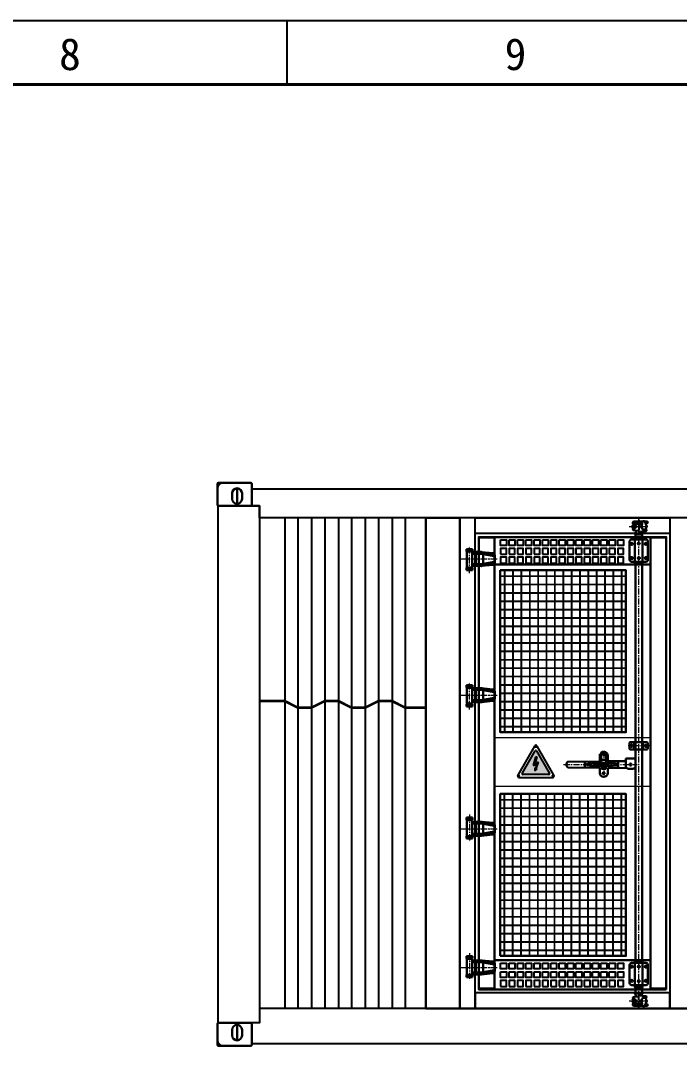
# Model space of a CAD drawing. Header units: millimetres. Extents: x 55614 to 110757, y -66981 to -47484.
# Drawn here: x 72626 to 76015, y -52785 to -47484 of the extents above; entities that cross this region are included whole.
import ezdxf

# ---------------------------------------------------------------- set-up
doc = ezdxf.new("R2010")
doc.units = ezdxf.units.MM
doc.linetypes.add('CENTER', pattern=[50.8, 31.75, -6.35, 6.35, -6.35])
doc.linetypes.add('HIDDEN', pattern=[9.525, 6.35, -3.175])
doc.layers.get('0').update_dxf_attribs({"lineweight": 15})
for name, color, linetype in [('02___PRT_ALL_AXES', 7, 'Continuous'), ('FORM', 7, 'Continuous'), ('LY_Partlib2', 7, 'Continuous')]:
    doc.layers.add(name, color=color, linetype=linetype)
for name, color, linetype, lineweight in [('AM_0', 7, 'Continuous', 30), ('AM_3', 6, 'HIDDEN', 15), ('AM_5', 3, 'Continuous', 15), ('AM_7', 4, 'CENTER', 15), ('THICK', 7, 'Continuous', 0)]:
    doc.layers.add(name, color=color, linetype=linetype, lineweight=lineweight)
doc.styles.add('KEHUA', font='STFANGSO.TTF')

# ---------------------------------------------------------------- blocks, each defined once
blk = doc.blocks.new('1')
at = {"layer": 'FORM', "color": 4}
blk.add_line((2086.627, 2977.084), (2086.627, 2972.057), dxfattribs=at)
at = {"layer": 'FORM', "color": 6}
blk.add_lwpolyline([(1805.08, 2977.084), (2227.4, 2977.084), (2227.4, 2678.443), (1805.08, 2678.443)], close=True, dxfattribs=at)
at = {"layer": 'FORM', "color": 8, "lineweight": 40}
blk.add_lwpolyline([(1810.107, 2683.471), (2222.372, 2683.471), (2222.372, 2972.057), (1810.107, 2972.057)], close=True, dxfattribs=at)
at = {"layer": 'FORM', "color": 4, "style": 'KEHUA'}
for s, p in [('8', (2068.687, 2973.19)), ('9', (2103.798, 2973.19))]:
    blk.add_text(s, height=2.514, dxfattribs=at).set_placement(p)
blk = doc.blocks.new('rehrehetreth')
at = {"linetype": 'ByBlock'}
h = blk.add_hatch(color=2, dxfattribs=at)
h.dxf.hatch_style = 1
edge = h.paths.add_edge_path()
edge.add_arc((99473.8, -259676.1), 4, 30, 150)
edge.add_line((99470.4, -259674.1), (99403.3, -259790.3))
edge.add_arc((99406.7, -259792.3), 4, 150, 270)
edge.add_line((99406.7, -259796.3), (99540.9, -259796.3))
edge.add_arc((99540.9, -259792.3), 4, 270, 30)
edge.add_line((99544.4, -259790.3), (99477.3, -259674.1))
h.paths.add_polyline_path([(99480.2, -259707.5), (99471.5, -259707.5), (99460.2, -259749.6), (99479.8, -259743.7), (99472.4, -259766), (99469, -259762.4), (99469.1, -259778), (99480.8, -259767.1), (99475.1, -259767.1), (99487.4, -259733.6), (99469.6, -259741.6)], flags=16)
at = {"layer": '02___PRT_ALL_AXES', "linetype": 'Continuous'}
for p, q in [((99466.9, -259650.1), (99380.7, -259799.3)), ((99403.3, -259790.3), (99470.4, -259674.1)), ((99477.3, -259674.1), (99544.4, -259790.3)), ((99566.9, -259799.3), (99480.7, -259650.1)), ((99471.5, -259707.5), (99460.2, -259749.6)), ((99469.6, -259741.6), (99480.2, -259707.5)), ((99480.2, -259707.5), (99471.5, -259707.5)), ((99460.2, -259749.6), (99479.8, -259743.7)), ((99472.4, -259766), (99469, -259762.4)), ((99469, -259762.4), (99469.1, -259778)), ((99469.1, -259778), (99480.8, -259767.1)), ((99487.4, -259733.6), (99469.6, -259741.6)), ((99479.8, -259743.7), (99472.4, -259766)), ((99475.1, -259767.1), (99487.4, -259733.6)), ((99480.8, -259767.1), (99475.1, -259767.1)), ((99387.7, -259811.3), (99560, -259811.3)), ((99540.9, -259796.3), (99406.7, -259796.3))]:
    blk.add_line(p, q, dxfattribs=at)
for centre in [(99473.8, -259653.2), (99386.3, -259803.3), (99561.3, -259803.3)]:
    blk.add_circle(centre, 3.1, dxfattribs=at)
for centre, radius, start, end in [((99473.8, -259654.1), 8, 30, 150), ((99473.8, -259676.1), 4, 30, 150), ((99387.7, -259803.3), 8, 150, 270), ((99406.7, -259792.3), 4, 150, 270), ((99540.9, -259792.3), 4, 270, 30), ((99560, -259803.3), 8, 270, 30)]:
    blk.add_arc(centre, radius, start, end, dxfattribs=at)
blk = doc.blocks.new('A$Ce09861e0')
at = {"layer": 'AM_0'}
for p, q in [((29.1, 124.3), (59.1, 124.3)), ((29.1, 124.3), (29.1, 112.3)), ((29.1, 112.3), (59.1, 112.3)), ((29.1, 111.3), (59.1, 111.3)), ((30.1, 110.3), (30.1, 31.3)), ((58.1, 110.3), (58.1, 31.3)), ((59.1, 124.3), (59.1, 112.3)), ((59.6, 109.6), (104.3, 109.6)), ((77.6, 38.1), (77.6, 109.2)), ((164.2, 103.3), (106.2, 109.5)), ((162.3, 99), (106.9, 109.3)), ((114.5, 39.5), (114.5, 107.5)), ((56.8, 100.3), (102.7, 100.3)), ((58.2, 48.2), (58.2, 99)), ((170.7, 88), (106.1, 100)), ((170.7, 59.1), (106.1, 47.1)), ((169.9, 88.2), (169.9, 89.9)), ((169.9, 57.2), (169.9, 59)), ((174.5, 55.3), (174.5, 91.8)), ((29.1, 30.3), (59.1, 30.3)), ((29.1, 29.3), (59.1, 29.3)), ((29.1, 27.8), (59.1, 27.8)), ((29.1, 15.8), (29.1, 27.8)), ((29.1, 15.8), (59.1, 15.8)), ((56.8, 46.8), (102.7, 46.8)), ((59.1, 15.8), (59.1, 27.8)), ((59.6, 37.6), (103.6, 37.6)), ((164.2, 43.9), (106.2, 37.7)), ((162.3, 48.2), (106.9, 37.9))]:
    blk.add_line(p, q, dxfattribs=at)
for centre, radius, start, end in [((31.1, 110.3), 1, 90, 180), ((57.1, 110.3), 1, 0, 90), ((59.6, 111), 1.38, 180, 270), ((103.6, 91.1), 18.5, 79.4792, 90), ((104.3, 91.1), 18.5, 83.9115, 90), ((56.8, 99), 1.38, 90, 180), ((59.6, 99), 1.38, 90, 180), ((102.7, 81.9), 18.5, 79.4792, 90), ((160.7, 89.9), 9.23, 0, 79.4792), ((160.7, 57.2), 9.23, 280.5208, 0), ((163, 91.8), 11.5, 0, 83.9115), ((163, 55.3), 11.5, 276.0885, 0), ((169.9, 83.5), 4.62, 0, 79.4792), ((169.9, 63.7), 4.62, 280.5208, 0), ((31.1, 31.3), 1, 180, 270), ((56.8, 48.2), 1.38, 180, 270), ((57.1, 31.3), 1, 270, 0), ((59.6, 48.2), 1.38, 180, 270), ((59.6, 36.2), 1.38, 90, 180), ((102.7, 65.3), 18.5, 270, 280.5208), ((103.6, 56), 18.5, 270, 280.5208), ((104.3, 56), 18.5, 270, 276.0885)]:
    blk.add_arc(centre, radius, start, end, dxfattribs=at)
at = {"layer": 'AM_7'}
for p, q in [((44.1, 0), (44.1, 140.2)), ((0, 73.6), (189.4, 73.6)), ((2.3, 73.6), (191.7, 73.6))]:
    blk.add_line(p, q, dxfattribs=at)

msp = doc.modelspace()

# ---------------------------------------------------------------- linework, layer by layer
at = {"lineweight": -3}
for points in [[(75965.371, -50121.855), (74965.37, -50121.855), (74965.37, -50041.855), (75965.371, -50041.855)], [(75965.371, -50121.855), (74965.37, -50121.855), (74965.37, -50041.855), (75965.371, -50041.855)], [(76065.371, -50041.855), (75965.371, -50041.855), (75965.371, -52563.855), (76065.371, -52563.855)], [(74965.37, -52563.855), (75965.371, -52563.855), (75965.371, -52483.855), (74965.37, -52483.855)]]:
    msp.add_lwpolyline(points, close=True, dxfattribs=at)
at = {"layer": 'AM_0'}
for p, q in [((73739.872, -49884.855), (73739.872, -49973.855)), ((75775.31, -50078.345), (75773.216, -50088.593)), ((75773.336, -50090.001), (75775.185, -50094.748)), ((75776.321, -50063.378), (75776.321, -50070.911)), ((75782.025, -50068.866), (75777.559, -50071.629)), ((75791.599, -50080.005), (75778.044, -50073.626)), ((75782.237, -50063.977), (75778.197, -50061.851)), ((75778.41, -50072.267), (75816.262, -50072.267)), ((75778.853, -50060.415), (75826.312, -50060.415)), ((75779.676, -50076.307), (75788.918, -50081.463)), ((75783.513, -50063.551), (75808.394, -50063.551)), ((75783.513, -50069.078), (75808.394, -50069.078)), ((75790.439, -50088.662), (75790.486, -50083.912)), ((75793.321, -50088.912), (75793.321, -50082.719)), ((75810.095, -50063.551), (75815.837, -50061.638)), ((75810.308, -50069.078), (75816.688, -50071.204)), ((75817.322, -50082.825), (75817.322, -50088.797)), ((75819.18, -50080.051), (75822.75, -50078.582)), ((75824.394, -50098.322), (75822.443, -50086.937)), ((75826.347, -50060.238), (75822.529, -50079.709)), ((75829.291, -50057.815), (75834.776, -50057.815)), ((75846.205, -50081.742), (75837.569, -50059.72)), ((75837.842, -50060.415), (75849.322, -50060.415)), ((75841.88, -50070.712), (75850.464, -50067.18)), ((75842.444, -50098.64), (75846.358, -50084.941)), ((75852.322, -50063.415), (75852.322, -50064.405)), ((75776.321, -50100.719), (75776.321, -50102.252)), ((75777.087, -50095.616), (75788.028, -50091.709)), ((75791.599, -50091.626), (75778.044, -50098.005)), ((75790.852, -50107.11), (75778.853, -50105.215)), ((75786.371, -50140.115), (75826.371, -50140.115)), ((75786.371, -50140.115), (75786.371, -50151.115)), ((75792.931, -50111.658), (75786.971, -50121.237)), ((75790.321, -50126.816), (75787.965, -50125.389)), ((75789.321, -50126.816), (75823.322, -50126.816)), ((75789.371, -50126.815), (75789.371, -50140.115)), ((75789.591, -50123.816), (75822.931, -50123.816)), ((75802.532, -50105.849), (75795.321, -50107.816)), ((75806.322, -50108.743), (75806.322, -50109.816)), ((75809.322, -50112.816), (75818.553, -50112.816)), ((75823.541, -50093.345), (75819.191, -50091.576)), ((75824.836, -50121.12), (75821.141, -50117.037)), ((75824.166, -50125.699), (75822.322, -50126.815)), ((75844.225, -50109.167), (75822.963, -50112.051)), ((75823.371, -50126.815), (75823.371, -50140.115)), ((75826.371, -50140.115), (75826.371, -50151.115)), ((75827.351, -50100.816), (75839.559, -50100.816)), ((75844.953, -50102.055), (75841.831, -50100.785)), ((75846.822, -50104.834), (75846.822, -50106.195)), ((75759.371, -50162.615), (75759.371, -50256.915)), ((75769.371, -50152.615), (75843.371, -50152.615)), ((75786.371, -50151.115), (75826.371, -50151.115)), ((75786.371, -50152.615), (75786.371, -50266.915)), ((75789.371, -50151.115), (75789.371, -50152.615)), ((75823.371, -50151.115), (75823.371, -50152.615)), ((75826.371, -50152.615), (75826.371, -50266.915)), ((75853.371, -50162.615), (75853.371, -50256.915)), ((75063.37, -50281.055), (75867.371, -50281.055)), ((75769.371, -50266.915), (75843.371, -50266.915)), ((75786.371, -50268.415), (75826.371, -50268.415)), ((75786.371, -50268.415), (75826.371, -50268.415)), ((75786.371, -50268.415), (75786.371, -50279.415)), ((75786.371, -50279.415), (75826.371, -50279.415)), ((75789.371, -50266.915), (75789.371, -50268.415)), ((75823.371, -50266.915), (75823.371, -50268.415)), ((75826.371, -50268.415), (75826.371, -50279.415)), ((75758.371, -51199.36), (75758.371, -51227.36)), ((75847.371, -51194.36), (75763.371, -51194.36)), ((75783.471, -51194.36), (75783.471, -51232.36)), ((75827.271, -51194.36), (75827.271, -51232.36)), ((75852.371, -51199.36), (75852.371, -51227.36)), ((75605.427, -51256.058), (75605.427, -51293.546)), ((75605.427, -51256.058), (75613.427, -51256.058)), ((75613.427, -51248.107), (75613.427, -51292.273)), ((75638.427, -51252.855), (75638.427, -51292.273)), ((75847.371, -51232.36), (75763.371, -51232.36)), ((75779.471, -51209.36), (75779.471, -51217.36)), ((75783.471, -51210.432), (75779.471, -51209.36)), ((75783.471, -51216.289), (75779.471, -51217.36)), ((75831.271, -51209.36), (75827.271, -51210.432)), ((75831.271, -51217.36), (75827.271, -51216.289)), ((75831.271, -51209.36), (75831.271, -51217.36)), ((75441.265, -51295.731), (75605.427, -51293.546)), ((75529.527, -51295.355), (75529.527, -51325.355)), ((75565.873, -51303.579), (75537.45, -51307.132)), ((75565.873, -51303.579), (75613.427, -51303.579)), ((75589.527, -51295.355), (75589.527, -51303.579)), ((75613.427, -51292.273), (75602.896, -51305.401)), ((75605.427, -51261.058), (75613.427, -51261.058)), ((75614.527, -51285.355), (75637.327, -51285.355)), ((75638.427, -51292.273), (75648.958, -51305.401)), ((75638.427, -51303.579), (75675.505, -51303.579)), ((75646.427, -51260.855), (75646.427, -51293)), ((75646.427, -51293), (75739.027, -51291.767)), ((75659.527, -51295.355), (75659.527, -51303.579)), ((75675.505, -51303.579), (75699.36, -51306.37)), ((75699.527, -51295.355), (75699.527, -51325.355)), ((75739.027, -51279.355), (75790.027, -51279.355)), ((75739.027, -51279.355), (75739.027, -51316.355)), ((75441.298, -51325.355), (75605.427, -51327.171)), ((75565.873, -51317.132), (75537.45, -51313.579)), ((75565.873, -51317.132), (75614.527, -51317.132)), ((75589.527, -51317.132), (75589.527, -51325.355)), ((75605.427, -51353.255), (75605.427, -51327.171)), ((75614.527, -51315.355), (75637.327, -51315.355)), ((75614.527, -51315.355), (75614.527, -51331.646)), ((75614.527, -51320.355), (75637.327, -51320.355)), ((75614.527, -51331.646), (75637.327, -51331.646)), ((75637.327, -51315.355), (75637.327, -51331.646)), ((75637.327, -51317.132), (75675.505, -51317.132)), ((75646.427, -51353.255), (75646.427, -51327.624)), ((75646.427, -51327.624), (75745.536, -51328.72)), ((75659.527, -51317.132), (75659.527, -51325.355)), ((75675.505, -51317.132), (75699.36, -51314.34)), ((75754.027, -51331.355), (75775.027, -51331.355)), ((75786.371, -52317.515), (75826.371, -52317.515)), ((75786.371, -52328.515), (75786.371, -52317.515)), ((75826.371, -52328.515), (75826.371, -52317.515)), ((75759.371, -52434.315), (75759.371, -52340.015)), ((75769.371, -52330.015), (75843.371, -52330.015)), ((75786.371, -52328.515), (75826.371, -52328.515)), ((75786.371, -52444.315), (75786.371, -52330.015)), ((75789.371, -52330.015), (75789.371, -52328.515)), ((75823.371, -52330.015), (75823.371, -52328.515)), ((75826.371, -52444.315), (75826.371, -52330.015)), ((75853.371, -52434.315), (75853.371, -52340.015)), ((75769.371, -52444.315), (75843.371, -52444.315)), ((75786.371, -52445.815), (75826.371, -52445.815)), ((75786.371, -52456.815), (75786.371, -52445.815)), ((75786.371, -52456.815), (75826.371, -52456.815)), ((75789.371, -52445.815), (75789.371, -52444.315)), ((75789.371, -52483.815), (75789.371, -52456.815)), ((75823.371, -52445.815), (75823.371, -52444.315)), ((75823.371, -52483.815), (75823.371, -52456.815)), ((75826.371, -52456.815), (75826.371, -52445.815)), ((75775.31, -52532.286), (75773.216, -52522.037)), ((75773.336, -52520.629), (75775.185, -52515.882)), ((75776.321, -52509.911), (75776.321, -52508.378)), ((75777.087, -52515.014), (75788.028, -52518.922)), ((75791.599, -52519.005), (75778.044, -52512.626)), ((75790.852, -52503.521), (75778.853, -52505.415)), ((75779.676, -52534.324), (75788.918, -52529.168)), ((75792.931, -52498.973), (75786.971, -52489.393)), ((75790.321, -52483.815), (75787.965, -52485.242)), ((75789.321, -52483.815), (75823.322, -52483.815)), ((75789.591, -52486.815), (75822.931, -52486.815)), ((75790.439, -52521.969), (75790.486, -52526.719)), ((75793.321, -52521.719), (75793.321, -52527.911)), ((75802.532, -52504.781), (75795.321, -52502.815)), ((75806.322, -52501.887), (75806.322, -52500.815)), ((75809.322, -52497.815), (75818.553, -52497.815)), ((75817.322, -52527.806), (75817.322, -52521.834)), ((75823.541, -52517.285), (75819.191, -52519.055)), ((75824.836, -52489.511), (75821.141, -52493.594)), ((75824.166, -52484.932), (75822.322, -52483.815)), ((75824.394, -52512.308), (75822.443, -52523.693)), ((75844.225, -52501.463), (75822.963, -52498.58)), ((75827.351, -52509.815), (75839.559, -52509.815)), ((75846.205, -52528.889), (75837.569, -52550.911)), ((75844.953, -52508.575), (75841.831, -52509.845)), ((75842.444, -52511.991), (75846.358, -52525.69)), ((75846.822, -52505.797), (75846.822, -52504.436)), ((75776.321, -52547.252), (75776.321, -52539.719)), ((75782.025, -52541.765), (75777.559, -52539.001)), ((75791.599, -52530.626), (75778.044, -52537.005)), ((75782.237, -52546.654), (75778.197, -52548.78)), ((75778.41, -52538.364), (75816.262, -52538.364)), ((75778.853, -52550.216), (75826.312, -52550.216)), ((75783.513, -52541.552), (75808.394, -52541.552)), ((75783.513, -52547.079), (75808.394, -52547.079)), ((75810.095, -52547.079), (75815.837, -52548.992)), ((75810.308, -52541.552), (75816.688, -52539.426)), ((75819.18, -52530.58), (75822.75, -52532.049)), ((75826.347, -52550.393), (75822.529, -52530.921)), ((75829.291, -52552.816), (75834.776, -52552.816)), ((75837.842, -52550.216), (75849.322, -52550.216)), ((75841.88, -52539.919), (75850.464, -52543.451)), ((75852.322, -52547.215), (75852.322, -52546.225)), ((73739.872, -52732.855), (73739.872, -52643.855))]:
    msp.add_line(p, q, dxfattribs=at)
for points in [[(73644.372, -49978.855, -0.41421356), (73638.372, -49972.855), (73638.372, -49866.855, -0.41421356), (73644.372, -49860.855), (73810.372, -49860.855, -0.41421356), (73816.372, -49866.855), (73816.372, -49972.855, -0.41421356), (73810.372, -49978.855)], [(73714.372, -49914.855, -1), (73765.372, -49914.855), (73765.372, -49943.355, -1), (73714.372, -49943.355)], [(73644.372, -52638.855, 0.41421356), (73638.372, -52644.855), (73638.372, -52750.855, 0.41421356), (73644.372, -52756.855), (73810.372, -52756.855, 0.41421356), (73816.372, -52750.855), (73816.372, -52644.855, 0.41421356), (73810.372, -52638.855)], [(73714.372, -52702.855, 1), (73765.372, -52702.855), (73765.372, -52674.355, 1), (73714.372, -52674.355)]]:
    msp.add_lwpolyline(points, format="xyb", close=True, dxfattribs=at)
for points in [[(74885.371, -50041.855), (74710.371, -50041.855), (74710.371, -52563.855), (74885.371, -52563.855)], [(75063.37, -50142.855), (74983.37, -50142.855), (74983.37, -50139.855), (75063.37, -50139.855)], [(75063.37, -52461.855), (74983.37, -52461.855), (74983.37, -50142.855), (75063.37, -50142.855)], [(75867.371, -50139.855), (75063.37, -50139.855), (75063.37, -50281.055), (75867.371, -50281.055)], [(75947.371, -50142.855), (75867.371, -50142.855), (75867.371, -50139.855), (75947.371, -50139.855)], [(75947.371, -50142.855), (75867.371, -50142.855), (75867.371, -50139.855), (75947.371, -50139.855)], [(75947.371, -52461.855), (75867.371, -52461.855), (75867.371, -50142.855), (75947.371, -50142.855)], [(75789.371, -50279.415), (75823.371, -50279.415), (75823.371, -52317.515), (75789.371, -52317.515)], [(75093.37, -50310.855), (75740.371, -50310.855), (75740.371, -51143.855), (75093.37, -51143.855)], [(75093.37, -52293.855), (75740.371, -52293.855), (75740.371, -51460.855), (75093.37, -51460.855)], [(75867.371, -52315.855), (75063.37, -52315.855), (75063.37, -52465.855), (75867.371, -52465.855)], [(75063.37, -52465.855), (74983.37, -52465.855), (74983.37, -52461.855), (75063.37, -52461.855)], [(75947.371, -52465.855), (75867.371, -52465.855), (75867.371, -52461.855), (75947.371, -52461.855)], [(75947.371, -52465.855), (75867.371, -52465.855), (75867.371, -52461.855), (75947.371, -52461.855)]]:
    msp.add_lwpolyline(points, close=True, dxfattribs=at)
for centre, radius in [((75769.871, -50174.915), 5.25), ((75806.371, -50172.915), 5.25), ((75842.871, -50174.915), 5.25), ((75769.871, -50247.915), 5.25), ((75806.371, -50247.915), 5.25), ((75842.871, -50247.915), 5.25), ((75625.927, -51256.355), 5), ((75768.871, -51213.36), 5.5), ((75841.871, -51213.36), 5.5), ((75764.527, -51310.355), 5), ((75625.927, -51354.755), 5), ((75769.871, -52349.015), 5.25), ((75806.371, -52349.015), 5.25), ((75842.871, -52349.015), 5.25), ((75769.871, -52422.015), 5.25), ((75806.371, -52424.015), 5.25), ((75842.871, -52422.015), 5.25)]:
    msp.add_circle(centre, radius, dxfattribs=at)
for centre, radius, start, end in [((73668.372, -49890.855), 30, 90, 180), ((75775.665, -50089.094), 2.5, 168.449023, 201.282296), ((75778.249, -50078.946), 3, 61.60685, 168.4494), ((75779.321, -50063.378), 3, 98.97256, 180.0002), ((75779.321, -50070.911), 3, 180.0001, 244.7988), ((75787.146, -50088.533), 3.295, 285.519163, 357.766973), ((75787.492, -50084.102), 3, 3.632963, 61.60685), ((75790.321, -50082.719), 3, 0, 64.79884), ((75790.321, -50088.912), 3, 295.201, 0), ((75820.322, -50082.825), 3, 112.3639, 180.0002), ((75820.322, -50088.797), 3, 180.0001, 247.8644), ((75812.86, -50066.527), 6.805, 325.657813, 42.135546), ((75842.155, -50083.558), 20, 168.9064, 189.7274), ((75829.291, -50060.815), 3, 90.00008, 168.9065), ((75834.776, -50060.815), 3, 21.41293, 90.00008), ((75841.55, -50083.567), 5, 344.054535, 21.413092), ((75849.322, -50063.415), 3, 0, 90.00008), ((75849.322, -50064.405), 3, 292.3635, 0), ((75776.582, -50094.204), 1.5, 201.282296, 289.654588), ((75779.321, -50100.719), 3, 115.2013, 180.0002), ((75779.321, -50102.252), 3, 180.0001, 261.0275), ((75789.519, -50122.822), 3, 148.1137, 238.8013), ((75790.384, -50110.073), 3, 328.1136, 81.0274), ((75803.322, -50108.743), 3, 0, 105.2552), ((75809.322, -50109.816), 3, 180.0001, 269.9999), ((75823.366, -50115.024), 3, 97.7219, 222.1418), ((75822.612, -50123.133), 3, 301.1988, 42.1417), ((75827.351, -50097.815), 3, 189.7276, 269.9999), ((75839.559, -50097.815), 3, 269.9999, 344.0544), ((75843.822, -50106.195), 3, 277.7217, 0), ((75843.822, -50104.834), 3, 0, 67.8647), ((75769.371, -50162.615), 10, 90.0001, 179.9999), ((75843.371, -50162.615), 10, 0, 90.0002), ((75769.371, -50256.915), 10, 179.9998, 270.00002), ((75843.371, -50256.915), 10, 269.99992, 0), ((75763.371, -51199.36), 5, 89.99992, 180), ((75847.371, -51199.36), 5, 359.9999, 89.99992), ((75625.927, -51264.355), 20.5, 0, 127.572), ((75625.927, -51256.355), 12.5, 0, 180.0002), ((75763.371, -51227.36), 5, 180, 270.0001), ((75847.371, -51227.36), 5, 270.0001, 359.9999), ((75454.527, -51310.355), 20, 131.4097, 228.5903), ((75606.349, -51316.147), 11.287, 51.165186, 107.812645), ((75608.879, -51312.927), 11.287, 51.165186, 107.812645), ((75625.927, -51294.23), 18.125, 226.3971, 313.6028), ((75626.184, -51280.401), 21.288, 235.62456, 304.37544), ((75623.268, -51305.863), 7.512, 166.699891, 205.663234), ((75628.586, -51305.863), 7.512, 334.336766, 13.300109), ((75642.975, -51312.927), 11.287, 72.187355, 128.834814), ((75645.505, -51316.147), 11.287, 72.187355, 128.834814), ((75625.927, -51353.255), 20.5, 180.0001, 0), ((75754.027, -51316.355), 15, 180.0001, 270), ((75775.027, -51316.355), 15, 269.9999, 0), ((75769.371, -52340.015), 10, 89.99998, 180.0002), ((75843.371, -52340.015), 10, 0, 90.00008), ((75769.371, -52434.315), 10, 180.0001, 269.9999), ((75843.371, -52434.315), 10, 269.9998, 0), ((75775.665, -52521.537), 2.5, 158.717704, 191.550977), ((75776.582, -52516.427), 1.5, 70.345412, 158.717704), ((75779.321, -52508.378), 3, 98.9725, 179.9999), ((75779.321, -52509.911), 3, 179.9998, 244.7987), ((75789.519, -52487.808), 3, 121.1987, 211.8863), ((75787.146, -52522.097), 3.295, 2.233027, 74.480837), ((75787.492, -52526.529), 3, 298.39315, 356.367037), ((75790.384, -52500.557), 3, 278.9726, 31.8864), ((75790.321, -52521.719), 3, 0, 64.799), ((75790.321, -52527.911), 3, 295.20116, 0), ((75803.322, -52501.887), 3, 254.7448, 0), ((75809.322, -52500.815), 3, 90.0001, 179.9999), ((75820.322, -52521.834), 3, 112.1356, 179.9999), ((75820.322, -52527.806), 3, 179.9998, 247.6361), ((75823.366, -52495.607), 3, 137.8582, 262.2781), ((75842.155, -52527.073), 20, 170.2726, 191.0936), ((75822.612, -52487.498), 3, 317.8583, 58.8012), ((75827.351, -52512.815), 3, 90.0001, 170.2724), ((75839.559, -52512.815), 3, 15.9456, 90.0001), ((75843.822, -52504.436), 3, 0, 82.2783), ((75843.822, -52505.797), 3, 292.1353, 0), ((75841.55, -52527.063), 5, 338.586908, 15.945465), ((75778.249, -52531.685), 3, 191.5506, 298.39315), ((75779.321, -52539.719), 3, 115.2012, 179.9999), ((75779.321, -52547.252), 3, 179.9998, 261.02744), ((75812.86, -52544.103), 6.805, 317.864454, 34.342187), ((75829.291, -52549.816), 3, 191.0935, 269.99992), ((75834.776, -52549.816), 3, 269.99992, 338.58707), ((75849.322, -52547.215), 3, 269.99992, 0), ((75849.322, -52546.225), 3, 0, 67.6365), ((73668.372, -52726.855), 30, 180, 270)]:
    msp.add_arc(centre, radius, start, end, dxfattribs=at)
for p in [(75806.322, -50126.816), (75823.371, -50279.415), (75823.371, -52317.515), (75806.322, -52483.815)]:
    msp.add_point(p, dxfattribs=at)
at = {"layer": 'AM_3'}
for p, q in [((75804.371, -50050.815), (75808.371, -50050.815)), ((75804.371, -50050.815), (75804.371, -50125.578)), ((75804.371, -52559.815), (75804.371, -52485.052)), ((75808.371, -52559.815), (75808.371, -52484.706)), ((75804.371, -52559.815), (75808.371, -52559.815))]:
    msp.add_line(p, q, dxfattribs=at)
msp.add_lwpolyline([(75808.371, -50050.815), (75808.371, -50125.924)], dxfattribs=at)
at = {"layer": 'AM_7'}
for p, q in [((75757.164, -50085.815), (75854.931, -50085.815)), ((75806.371, -52569.815), (75806.371, -50040.815)), ((75761.071, -50174.915), (75780.39, -50174.915)), ((75769.871, -50165.702), (75769.871, -50184.022)), ((75797.378, -50172.915), (75815.031, -50172.915)), ((75831.353, -50174.915), (75853.371, -50174.915)), ((75842.871, -50166.369), (75842.871, -50183.689)), ((75761.737, -50247.915), (75779.391, -50247.915)), ((75769.871, -50238.316), (75769.871, -50257.635)), ((75797.378, -50247.915), (75817.03, -50247.915)), ((75834.017, -50247.915), (75851.338, -50247.915)), ((75842.871, -50238.982), (75842.871, -50256.969)), ((75768.871, -51202.11), (75768.871, -51223.86)), ((75841.871, -51204.36), (75841.871, -51223.36)), ((75634.027, -51256.355), (75617.777, -51256.355)), ((75634.03, -51256.355), (75617.78, -51256.355)), ((75625.927, -51245.105), (75625.927, -51363.919)), ((75625.93, -51245.105), (75625.93, -51363.919)), ((75860.371, -51213.36), (75752.371, -51213.36)), ((75419.523, -51310.355), (75797.3, -51310.355)), ((75764.527, -51300.355), (75764.527, -51320.355)), ((75764.53, -51300.355), (75764.53, -51320.355)), ((75615.927, -51354.755), (75635.927, -51354.755)), ((75615.93, -51354.755), (75635.93, -51354.755)), ((75761.737, -52349.015), (75779.391, -52349.015)), ((75769.871, -52358.614), (75769.871, -52339.295)), ((75797.378, -52349.015), (75817.03, -52349.015)), ((75834.017, -52349.015), (75851.338, -52349.015)), ((75842.871, -52357.948), (75842.871, -52339.961)), ((75761.071, -52422.015), (75780.39, -52422.015)), ((75769.871, -52431.228), (75769.871, -52412.908)), ((75831.353, -52422.015), (75853.371, -52422.015)), ((75842.871, -52430.561), (75842.871, -52413.241)), ((75797.378, -52424.015), (75815.031, -52424.015)), ((75757.164, -52524.815), (75854.931, -52524.815))]:
    msp.add_line(p, q, dxfattribs=at)
at = {"layer": 'THICK', "lineweight": -3}
for p, q in [((73984.871, -50041.855), (73984.871, -52563.855)), ((74052.513, -50041.855), (74052.513, -52563.855)), ((74122.871, -50041.855), (74122.871, -52563.855)), ((74190.871, -50041.855), (74190.871, -52563.855)), ((74260.871, -50041.855), (74260.871, -52563.855)), ((74328.871, -50041.855), (74328.871, -52563.855)), ((74398.871, -50041.855), (74398.871, -52563.855)), ((74466.871, -50041.855), (74466.871, -52563.855)), ((74536.871, -50041.855), (74536.871, -52563.855)), ((74604.871, -50041.855), (74604.871, -52563.855))]:
    msp.add_line(p, q, dxfattribs=at)
at = {"layer": 'THICK', "color": 0}
for p, q in [((75093.37, -50338.855), (75740.371, -50338.855)), ((75093.37, -50341.855), (75740.371, -50341.855)), ((75114.37, -50310.855), (75114.37, -51143.855)), ((75117.37, -50310.855), (75117.37, -51143.855)), ((75157.37, -50310.855), (75157.37, -51143.855)), ((75160.37, -50310.855), (75160.37, -51143.855)), ((75200.37, -50310.855), (75200.37, -51143.855)), ((75203.37, -50310.855), (75203.37, -51143.855)), ((75243.37, -50310.855), (75243.37, -51143.855)), ((75246.37, -50310.855), (75246.37, -51143.855)), ((75286.37, -50310.855), (75286.37, -51143.855)), ((75289.37, -50310.855), (75289.37, -51143.855)), ((75329.37, -50310.855), (75329.37, -51143.855)), ((75332.37, -50310.855), (75332.37, -51143.855)), ((75372.37, -50310.855), (75372.37, -51143.855)), ((75375.37, -50310.855), (75375.37, -51143.855)), ((75415.37, -50310.855), (75415.37, -51143.855)), ((75418.37, -50310.855), (75418.37, -51143.855)), ((75458.37, -50310.855), (75458.37, -51143.855)), ((75461.37, -50310.855), (75461.37, -51143.855)), ((75501.37, -50310.855), (75501.37, -51143.855)), ((75504.37, -50310.855), (75504.37, -51143.855)), ((75544.37, -50310.855), (75544.37, -51143.855)), ((75547.37, -50310.855), (75547.37, -51143.855)), ((75587.37, -50310.855), (75587.37, -51143.855)), ((75590.37, -50310.855), (75590.37, -51143.855)), ((75630.37, -50310.855), (75630.37, -51143.855)), ((75633.37, -50310.855), (75633.37, -51143.855)), ((75673.37, -50310.855), (75673.37, -51143.855)), ((75676.37, -50310.855), (75676.37, -51143.855)), ((75716.37, -50310.855), (75716.37, -51143.855)), ((75719.37, -50310.855), (75719.37, -51143.855)), ((75093.37, -50381.855), (75740.371, -50381.855)), ((75093.37, -50384.855), (75740.371, -50384.855)), ((75093.37, -50424.855), (75740.371, -50424.855)), ((75093.37, -50427.855), (75740.371, -50427.855)), ((75093.37, -50467.855), (75740.371, -50467.855)), ((75093.37, -50470.855), (75740.371, -50470.855)), ((75093.37, -50510.855), (75740.371, -50510.855)), ((75093.37, -50513.855), (75740.371, -50513.855)), ((75093.37, -50553.855), (75740.371, -50553.855)), ((75093.37, -50556.855), (75740.371, -50556.855)), ((75093.37, -50596.855), (75740.371, -50596.855)), ((75093.37, -50599.855), (75740.371, -50599.855)), ((75093.37, -50639.855), (75740.371, -50639.855)), ((75093.37, -50642.855), (75740.371, -50642.855)), ((75093.37, -50682.855), (75740.371, -50682.855)), ((75093.37, -50685.855), (75740.371, -50685.855)), ((75093.37, -50725.855), (75740.371, -50725.855)), ((75093.37, -50728.855), (75740.371, -50728.855)), ((75093.37, -50768.855), (75740.371, -50768.855)), ((75093.37, -50771.855), (75740.371, -50771.855)), ((75093.37, -50811.855), (75740.371, -50811.855)), ((75093.37, -50814.855), (75740.371, -50814.855)), ((75093.37, -50854.855), (75740.371, -50854.855)), ((75093.37, -50857.855), (75740.371, -50857.855)), ((75093.37, -50897.855), (75740.371, -50897.855)), ((75093.37, -50900.855), (75740.371, -50900.855)), ((75093.37, -50940.855), (75740.371, -50940.855)), ((75093.37, -50943.855), (75740.371, -50943.855)), ((75093.37, -50983.855), (75740.371, -50983.855)), ((75093.37, -50986.855), (75740.371, -50986.855)), ((75093.37, -51026.855), (75740.371, -51026.855)), ((75093.37, -51029.855), (75740.371, -51029.855)), ((75093.37, -51069.855), (75740.371, -51069.855)), ((75093.37, -51072.855), (75740.371, -51072.855)), ((75093.37, -51112.855), (75740.371, -51112.855)), ((75093.37, -51115.855), (75740.371, -51115.855)), ((75867.371, -51173.355), (75063.37, -51173.355)), ((75867.371, -51423.355), (75063.37, -51423.355)), ((75114.37, -52293.855), (75114.37, -51460.855)), ((75117.37, -52293.855), (75117.37, -51460.855)), ((75157.37, -52293.855), (75157.37, -51460.855)), ((75160.37, -52293.855), (75160.37, -51460.855)), ((75200.37, -52293.855), (75200.37, -51460.855)), ((75203.37, -52293.855), (75203.37, -51460.855)), ((75243.37, -52293.855), (75243.37, -51460.855)), ((75246.37, -52293.855), (75246.37, -51460.855)), ((75286.37, -52293.855), (75286.37, -51460.855)), ((75289.37, -52293.855), (75289.37, -51460.855)), ((75329.37, -52293.855), (75329.37, -51460.855)), ((75332.37, -52293.855), (75332.37, -51460.855)), ((75372.37, -52293.855), (75372.37, -51460.855)), ((75375.37, -52293.855), (75375.37, -51460.855)), ((75415.37, -52293.855), (75415.37, -51460.855)), ((75418.37, -52293.855), (75418.37, -51460.855)), ((75458.37, -52293.855), (75458.37, -51460.855)), ((75461.37, -52293.855), (75461.37, -51460.855)), ((75501.37, -52293.855), (75501.37, -51460.855)), ((75504.37, -52293.855), (75504.37, -51460.855)), ((75544.37, -52293.855), (75544.37, -51460.855)), ((75547.37, -52293.855), (75547.37, -51460.855)), ((75587.37, -52293.855), (75587.37, -51460.855)), ((75590.37, -52293.855), (75590.37, -51460.855)), ((75630.37, -52293.855), (75630.37, -51460.855)), ((75633.37, -52293.855), (75633.37, -51460.855)), ((75673.37, -52293.855), (75673.37, -51460.855)), ((75676.37, -52293.855), (75676.37, -51460.855)), ((75716.37, -52293.855), (75716.37, -51460.855)), ((75719.37, -52293.855), (75719.37, -51460.855)), ((75093.37, -51488.855), (75740.371, -51488.855)), ((75093.37, -51491.855), (75740.371, -51491.855)), ((75093.37, -51531.855), (75740.371, -51531.855)), ((75093.37, -51534.855), (75740.371, -51534.855)), ((75093.37, -51574.855), (75740.371, -51574.855)), ((75093.37, -51577.855), (75740.371, -51577.855)), ((75093.37, -51617.855), (75740.371, -51617.855)), ((75093.37, -51620.855), (75740.371, -51620.855)), ((75093.37, -51660.855), (75740.371, -51660.855)), ((75093.37, -51663.855), (75740.371, -51663.855)), ((75093.37, -51703.855), (75740.371, -51703.855)), ((75093.37, -51706.855), (75740.371, -51706.855)), ((75093.37, -51746.855), (75740.371, -51746.855)), ((75093.37, -51749.855), (75740.371, -51749.855)), ((75093.37, -51789.855), (75740.371, -51789.855)), ((75093.37, -51792.855), (75740.371, -51792.855)), ((75093.37, -51832.855), (75740.371, -51832.855)), ((75093.37, -51835.855), (75740.371, -51835.855)), ((75093.37, -51875.855), (75740.371, -51875.855)), ((75093.37, -51878.855), (75740.371, -51878.855)), ((75093.37, -51918.855), (75740.371, -51918.855)), ((75093.37, -51921.855), (75740.371, -51921.855)), ((75093.37, -51961.855), (75740.371, -51961.855)), ((75093.37, -51964.855), (75740.371, -51964.855)), ((75093.37, -52004.855), (75740.371, -52004.855)), ((75093.37, -52007.855), (75740.371, -52007.855)), ((75093.37, -52047.855), (75740.371, -52047.855)), ((75093.37, -52050.855), (75740.371, -52050.855)), ((75093.37, -52090.855), (75740.371, -52090.855)), ((75093.37, -52093.855), (75740.371, -52093.855)), ((75093.37, -52133.855), (75740.371, -52133.855)), ((75093.37, -52136.855), (75740.371, -52136.855)), ((75093.37, -52176.855), (75740.371, -52176.855)), ((75093.37, -52179.855), (75740.371, -52179.855)), ((75093.37, -52219.855), (75740.371, -52219.855)), ((75093.37, -52222.855), (75740.371, -52222.855)), ((75093.37, -52262.855), (75740.371, -52262.855)), ((75093.37, -52265.855), (75740.371, -52265.855))]:
    msp.add_line(p, q, dxfattribs=at)
at = {"layer": 'THICK', "lineweight": -3}
for points in [[(73855.372, -50041.855), (73855.372, -49978.855), (73816.372, -49978.855), (73816.372, -49891.855), (79518.372, -49891.855), (79518.372, -49978.855), (79542.372, -49978.855), (79542.372, -50041.855)], [(73642.372, -49978.855), (73855.372, -49978.855), (73855.372, -52638.855), (73642.372, -52638.855)], [(74885.37, -52563.855), (74965.37, -52563.855), (74965.37, -50041.855), (74885.37, -50041.855)], [(75095.87, -50153.855), (75125.87, -50153.855), (75125.87, -50183.855), (75095.87, -50183.855)], [(75138.87, -50153.855), (75168.87, -50153.855), (75168.87, -50183.855), (75138.87, -50183.855)], [(75181.87, -50153.855), (75211.87, -50153.855), (75211.87, -50183.855), (75181.87, -50183.855)], [(75224.87, -50153.855), (75254.87, -50153.855), (75254.87, -50183.855), (75224.87, -50183.855)], [(75267.87, -50153.855), (75297.87, -50153.855), (75297.87, -50183.855), (75267.87, -50183.855)], [(75310.87, -50153.855), (75340.87, -50153.855), (75340.87, -50183.855), (75310.87, -50183.855)], [(75353.87, -50153.855), (75383.87, -50153.855), (75383.87, -50183.855), (75353.87, -50183.855)], [(75396.87, -50153.855), (75426.87, -50153.855), (75426.87, -50183.855), (75396.87, -50183.855)], [(75439.87, -50153.855), (75469.87, -50153.855), (75469.87, -50183.855), (75439.87, -50183.855)], [(75482.87, -50153.855), (75512.87, -50153.855), (75512.87, -50183.855), (75482.87, -50183.855)], [(75525.87, -50153.855), (75555.87, -50153.855), (75555.87, -50183.855), (75525.87, -50183.855)], [(75568.87, -50153.855), (75598.87, -50153.855), (75598.87, -50183.855), (75568.87, -50183.855)], [(75611.87, -50153.855), (75641.87, -50153.855), (75641.87, -50183.855), (75611.87, -50183.855)], [(75654.87, -50153.855), (75684.87, -50153.855), (75684.87, -50183.855), (75654.87, -50183.855)], [(75697.87, -50153.855), (75727.87, -50153.855), (75727.87, -50183.855), (75697.87, -50183.855)], [(75095.87, -50228.855), (75125.87, -50228.855), (75125.87, -50198.855), (75095.87, -50198.855)], [(75095.87, -50273.855), (75125.87, -50273.855), (75125.87, -50243.855), (75095.87, -50243.855)], [(75138.87, -50228.855), (75168.87, -50228.855), (75168.87, -50198.855), (75138.87, -50198.855)], [(75138.87, -50273.855), (75168.87, -50273.855), (75168.87, -50243.855), (75138.87, -50243.855)], [(75181.87, -50228.855), (75211.87, -50228.855), (75211.87, -50198.855), (75181.87, -50198.855)], [(75181.87, -50273.855), (75211.87, -50273.855), (75211.87, -50243.855), (75181.87, -50243.855)], [(75224.87, -50228.855), (75254.87, -50228.855), (75254.87, -50198.855), (75224.87, -50198.855)], [(75224.87, -50273.855), (75254.87, -50273.855), (75254.87, -50243.855), (75224.87, -50243.855)], [(75267.87, -50228.855), (75297.87, -50228.855), (75297.87, -50198.855), (75267.87, -50198.855)], [(75267.87, -50273.855), (75297.87, -50273.855), (75297.87, -50243.855), (75267.87, -50243.855)], [(75310.87, -50228.855), (75340.87, -50228.855), (75340.87, -50198.855), (75310.87, -50198.855)], [(75310.87, -50273.855), (75340.87, -50273.855), (75340.87, -50243.855), (75310.87, -50243.855)], [(75353.87, -50228.855), (75383.87, -50228.855), (75383.87, -50198.855), (75353.87, -50198.855)], [(75353.87, -50273.855), (75383.87, -50273.855), (75383.87, -50243.855), (75353.87, -50243.855)], [(75396.87, -50228.855), (75426.87, -50228.855), (75426.87, -50198.855), (75396.87, -50198.855)], [(75396.87, -50273.855), (75426.87, -50273.855), (75426.87, -50243.855), (75396.87, -50243.855)], [(75439.87, -50228.855), (75469.87, -50228.855), (75469.87, -50198.855), (75439.87, -50198.855)], [(75439.87, -50273.855), (75469.87, -50273.855), (75469.87, -50243.855), (75439.87, -50243.855)], [(75482.87, -50228.855), (75512.87, -50228.855), (75512.87, -50198.855), (75482.87, -50198.855)], [(75482.87, -50273.855), (75512.87, -50273.855), (75512.87, -50243.855), (75482.87, -50243.855)], [(75525.87, -50228.855), (75555.87, -50228.855), (75555.87, -50198.855), (75525.87, -50198.855)], [(75525.87, -50273.855), (75555.87, -50273.855), (75555.87, -50243.855), (75525.87, -50243.855)], [(75568.87, -50228.855), (75598.87, -50228.855), (75598.87, -50198.855), (75568.87, -50198.855)], [(75568.87, -50273.855), (75598.87, -50273.855), (75598.87, -50243.855), (75568.87, -50243.855)], [(75611.87, -50228.855), (75641.87, -50228.855), (75641.87, -50198.855), (75611.87, -50198.855)], [(75611.87, -50273.855), (75641.87, -50273.855), (75641.87, -50243.855), (75611.87, -50243.855)], [(75654.87, -50228.855), (75684.87, -50228.855), (75684.87, -50198.855), (75654.87, -50198.855)], [(75654.87, -50273.855), (75684.87, -50273.855), (75684.87, -50243.855), (75654.87, -50243.855)], [(75697.87, -50228.855), (75727.87, -50228.855), (75727.87, -50198.855), (75697.87, -50198.855)], [(75697.87, -50273.855), (75727.87, -50273.855), (75727.87, -50243.855), (75697.87, -50243.855)], [(75095.87, -52330.855), (75125.87, -52330.855), (75125.87, -52360.855), (75095.87, -52360.855)], [(75138.87, -52330.855), (75168.87, -52330.855), (75168.87, -52360.855), (75138.87, -52360.855)], [(75181.87, -52330.855), (75211.87, -52330.855), (75211.87, -52360.855), (75181.87, -52360.855)], [(75224.87, -52330.855), (75254.87, -52330.855), (75254.87, -52360.855), (75224.87, -52360.855)], [(75267.87, -52330.855), (75297.87, -52330.855), (75297.87, -52360.855), (75267.87, -52360.855)], [(75310.87, -52330.855), (75340.87, -52330.855), (75340.87, -52360.855), (75310.87, -52360.855)], [(75353.87, -52330.855), (75383.87, -52330.855), (75383.87, -52360.855), (75353.87, -52360.855)], [(75396.87, -52330.855), (75426.87, -52330.855), (75426.87, -52360.855), (75396.87, -52360.855)], [(75439.87, -52330.855), (75469.87, -52330.855), (75469.87, -52360.855), (75439.87, -52360.855)], [(75482.87, -52330.855), (75512.87, -52330.855), (75512.87, -52360.855), (75482.87, -52360.855)], [(75525.87, -52330.855), (75555.87, -52330.855), (75555.87, -52360.855), (75525.87, -52360.855)], [(75568.87, -52330.855), (75598.87, -52330.855), (75598.87, -52360.855), (75568.87, -52360.855)], [(75611.87, -52330.855), (75641.87, -52330.855), (75641.87, -52360.855), (75611.87, -52360.855)], [(75654.87, -52330.855), (75684.87, -52330.855), (75684.87, -52360.855), (75654.87, -52360.855)], [(75697.87, -52330.855), (75727.87, -52330.855), (75727.87, -52360.855), (75697.87, -52360.855)], [(75095.87, -52375.855), (75125.87, -52375.855), (75125.87, -52405.855), (75095.87, -52405.855)], [(75095.87, -52450.855), (75125.87, -52450.855), (75125.87, -52420.855), (75095.87, -52420.855)], [(75138.87, -52375.855), (75168.87, -52375.855), (75168.87, -52405.855), (75138.87, -52405.855)], [(75138.87, -52450.855), (75168.87, -52450.855), (75168.87, -52420.855), (75138.87, -52420.855)], [(75181.87, -52375.855), (75211.87, -52375.855), (75211.87, -52405.855), (75181.87, -52405.855)], [(75181.87, -52450.855), (75211.87, -52450.855), (75211.87, -52420.855), (75181.87, -52420.855)], [(75224.87, -52375.855), (75254.87, -52375.855), (75254.87, -52405.855), (75224.87, -52405.855)], [(75224.87, -52450.855), (75254.87, -52450.855), (75254.87, -52420.855), (75224.87, -52420.855)], [(75267.87, -52375.855), (75297.87, -52375.855), (75297.87, -52405.855), (75267.87, -52405.855)], [(75267.87, -52450.855), (75297.87, -52450.855), (75297.87, -52420.855), (75267.87, -52420.855)], [(75310.87, -52375.855), (75340.87, -52375.855), (75340.87, -52405.855), (75310.87, -52405.855)], [(75310.87, -52450.855), (75340.87, -52450.855), (75340.87, -52420.855), (75310.87, -52420.855)], [(75353.87, -52375.855), (75383.87, -52375.855), (75383.87, -52405.855), (75353.87, -52405.855)], [(75353.87, -52450.855), (75383.87, -52450.855), (75383.87, -52420.855), (75353.87, -52420.855)], [(75396.87, -52375.855), (75426.87, -52375.855), (75426.87, -52405.855), (75396.87, -52405.855)], [(75396.87, -52450.855), (75426.87, -52450.855), (75426.87, -52420.855), (75396.87, -52420.855)], [(75439.87, -52375.855), (75469.87, -52375.855), (75469.87, -52405.855), (75439.87, -52405.855)], [(75439.87, -52450.855), (75469.87, -52450.855), (75469.87, -52420.855), (75439.87, -52420.855)], [(75482.87, -52375.855), (75512.87, -52375.855), (75512.87, -52405.855), (75482.87, -52405.855)], [(75482.87, -52450.855), (75512.87, -52450.855), (75512.87, -52420.855), (75482.87, -52420.855)], [(75525.87, -52375.855), (75555.87, -52375.855), (75555.87, -52405.855), (75525.87, -52405.855)], [(75525.87, -52450.855), (75555.87, -52450.855), (75555.87, -52420.855), (75525.87, -52420.855)], [(75568.87, -52375.855), (75598.87, -52375.855), (75598.87, -52405.855), (75568.87, -52405.855)], [(75568.87, -52450.855), (75598.87, -52450.855), (75598.87, -52420.855), (75568.87, -52420.855)], [(75611.87, -52375.855), (75641.87, -52375.855), (75641.87, -52405.855), (75611.87, -52405.855)], [(75611.87, -52450.855), (75641.87, -52450.855), (75641.87, -52420.855), (75611.87, -52420.855)], [(75654.87, -52375.855), (75684.87, -52375.855), (75684.87, -52405.855), (75654.87, -52405.855)], [(75654.87, -52450.855), (75684.87, -52450.855), (75684.87, -52420.855), (75654.87, -52420.855)], [(75697.87, -52375.855), (75727.87, -52375.855), (75727.87, -52405.855), (75697.87, -52405.855)], [(75697.87, -52450.855), (75727.87, -52450.855), (75727.87, -52420.855), (75697.87, -52420.855)], [(73855.372, -52563.855), (73855.372, -52638.855), (73816.372, -52638.855), (73816.372, -52743.855), (79518.372, -52743.855), (79518.372, -52638.855), (79542.372, -52638.855), (79542.372, -52563.855)]]:
    msp.add_lwpolyline(points, close=True, dxfattribs=at)
msp.add_lwpolyline([(73984.513, -50983.568), (74052.513, -51018.068), (74123.23, -51018.068), (74191.23, -50983.568), (74260.513, -50983.568), (74328.513, -51018.068), (74399.23, -51018.068), (74467.23, -50983.568), (74536.513, -50983.568), (74604.513, -51018.068), (74710.371, -51018.068), (74710.371, -51016.568), (74604.871, -51016.568), (74536.871, -50982.068), (74466.871, -50982.068), (74398.871, -51016.568), (74328.871, -51016.568), (74260.871, -50982.068), (74190.871, -50982.068), (74122.871, -51016.568), (74052.871, -51016.568), (73984.871, -50982.068), (73855.372, -50982.068), (73855.372, -50983.568), (73984.513, -50983.568)], dxfattribs=at)

# ---------------------------------------------------------------- block references
at = {"color": 2, "linetype": 'ByBlock'}
msp.add_blockref('rehrehetreth', (-24197.029, 208435.106), dxfattribs=at)
at = {"layer": 'AM_5'}
for p in [(74891.253, -50326.427), (74891.253, -51026.427), (74891.253, -51026.427)]:
    msp.add_blockref('A$Ce09861e0', p, dxfattribs=at)
at = {"layer": 'AM_5', "xscale": -1, "rotation": 180}
for p in [(74891.253, -51566.283), (74891.253, -52279.283)]:
    msp.add_blockref('A$Ce09861e0', p, dxfattribs=at)
at = {"layer": 'LY_Partlib2', "xscale": 65.28547535580151, "yscale": 65.28547535580151, "zscale": 65.28547535580151}
msp.add_blockref('1', (-62231.106, -241844.639), dxfattribs=at)

doc.saveas('drawing.dxf')
